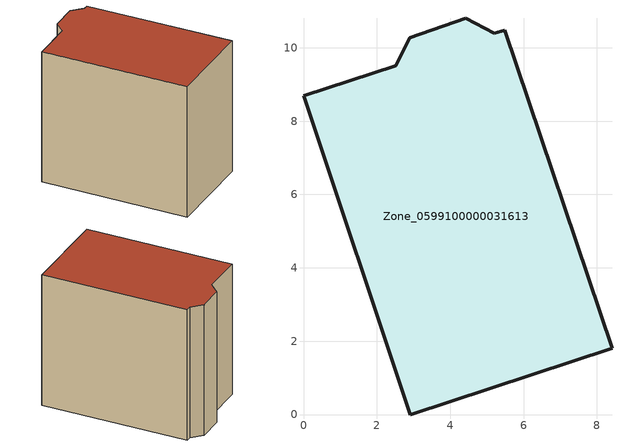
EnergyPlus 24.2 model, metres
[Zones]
Zone_0599100000031613
 floor ground (C_G): 2.89,10.27 4.42,10.8 5.2,10.39 5.49,10.48 8.41,1.81 2.91,0 0,8.69 2.52,9.51 z0
 wall outside (C_F): 2.52,9.51 0,8.69 2.91,0 8.41,1.81 5.49,10.48 5.2,10.39 4.42,10.8 2.89,10.27 2.52,9.51 z0:8.53
 roof outside (C_R): 4.42,10.8 2.89,10.27 2.52,9.51 0,8.69 2.91,0 8.41,1.81 5.49,10.48 5.2,10.39 z8.53
[BUILDING]
Pand.0599100000031613: North Axis=0; Terrain=City; Loads Convergence Tolerance Value=0.04; Temperature Convergence Tolerance Value=0.4; Solar Distribution=FullExterior; Maximum Number of Warmup Days=25; Minimum Number of Warmup Days=1
[Site:Location]
Rotterdam.The.Hague.AP_ZH_NLD Design_Conditions: Latitude=51.96; Longitude=4.45; Time Zone=1; Elevation=-4.5
[SITE:GROUNDTEMPERATURE:BUILDINGSURFACE]
18, 18, 18, 18, 18, 18, 18, 18, 18, 18, 18, 18
[MATERIAL] Thermal Absorptance=0.9; Solar Absorptance=0.7; Visible Absorptance=0.7
Name | Roughness | Thickness | Conductivity | Density | Specific Heat
G.TI.1946 | MediumSmooth | 0.15 | 1 | 540 | 1210
F.TI.1946 | Rough | 0.3 | 0.857143 | 1920 | 840
R.TI.1946 | MediumRough | 0.2 | 0.1 | 1500 | 1000
[CONSTRUCTION]
C_G: G.TI.1946
C_F: F.TI.1946
C_R: R.TI.1946
[ZONE]
Zone_0599100000031613: Type=1; Multiplier=1; Ceiling Height=Autocalculate; Volume=Autocalculate; Floor Area=autocalculate; Part of Total Floor Area=Yes
[ZONEINFILTRATION:DESIGNFLOWRATE]
Infil_Zone_0599100000031613: Zone or ZoneList or Space or SpaceList=Zone_0599100000031613; Schedule=AlwaysOn; Design Flow Rate Calculation Method=Flow/Area; Flow Rate per Floor Area=0.003; Constant Term Coefficient=1; Temperature Term Coefficient=0; Velocity Term Coefficient=0; Velocity Squared Term Coefficient=0
[HVACTEMPLATE:ZONE:IDEALLOADSAIRSYSTEM]
Zone_0599100000031613: Maximum Heating Supply Air Temperature=50; Minimum Cooling Supply Air Temperature=13; Maximum Heating Supply Air Humidity Ratio=0.0156; Minimum Cooling Supply Air Humidity Ratio=0.0077; Heating Limit=NoLimit; Cooling Limit=NoLimit; Dehumidification Control Type=ConstantSensibleHeatRatio; Cooling Sensible Heat Ratio=0.7; Dehumidification Setpoint=60; Humidification Control Type=None; Humidification Setpoint=30; Outdoor Air Method=None; Outdoor Air Flow Rate per Person=0.00944; Outdoor Air Flow Rate per Zone Floor Area=0; Outdoor Air Flow Rate per Zone=0; Demand Controlled Ventilation Type=None; Outdoor Air Economizer Type=NoEconomizer; Heat Recovery Type=None; Sensible Heat Recovery Effectiveness=0.7; Latent Heat Recovery Effectiveness=0.65
[ZONECONTROL:THERMOSTAT]
ThermostatControl_Zone_0599100000031613: Zone or ZoneList=Zone_0599100000031613; Control Type Schedule=DualSetpointControlType; Control 1=Thermostat_Zone_0599100000031613; Temperature Difference Between Cutout And Setpoint=0
[THERMOSTATSETPOINT:DUALSETPOINT]
Thermostat_Zone_0599100000031613: Heating Setpoint Temperature Schedule=HeatingSetpoint_Zone_0599100000031613; Cooling Setpoint Temperature Schedule=CoolingSetpoint_Zone_0599100000031613
[SCHEDULE:COMPACT]
HeatingSetpoint_Zone_0599100000031613: Through: 12/31, For: AllDays, Until: 24:00, 21
CoolingSetpoint_Zone_0599100000031613: Through: 12/31, For: AllDays, Until: 24:00, 24
DualSetpointControlType: Through: 12/31, For: AllDays, Until: 24:00, 4
AlwaysOn: Through: 12/31, For: AllDays, Until: 24:00, 1
